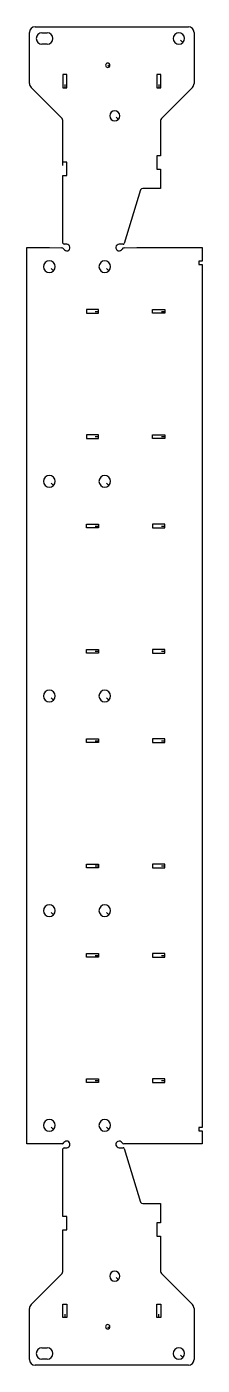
# Model space of a CAD drawing. Extents: x 847 to 1004, y 87 to 1282.
import ezdxf

# ---------------------------------------------------------------- set-up
doc = ezdxf.new("R2010")
doc.units = 0

msp = doc.modelspace()

# ---------------------------------------------------------------- linework, layer by layer
for p, q in [((854.9, 1281.75), (991.9, 1281.75)), ((849.84, 1231.22), (849.84, 1276.69)), ((861.05, 1276.38), (865.75, 1276.38)), ((984.96, 1269.81), (987.04, 1267.73)), ((996.96, 1276.69), (996.96, 1231.22)), ((865.75, 1266.2), (861.05, 1266.2)), ((919.94, 1247.48), (921.31, 1246.11)), ((883.29, 1239.09), (879.71, 1239.09)), ((879.71, 1239.09), (879.71, 1227.21)), ((883.29, 1227.21), (883.29, 1239.09)), ((967.19, 1239.09), (963.56, 1239.09)), ((963.56, 1239.09), (963.56, 1227.21)), ((967.19, 1227.21), (967.19, 1239.09)), ((878.39, 1200.57), (851.32, 1227.64)), ((879.71, 1227.21), (881.5, 1227.21)), ((881.56, 1230.15), (881.56, 1227.21)), ((881.56, 1227.21), (883.29, 1227.21)), ((963.56, 1227.21), (965.37, 1227.21)), ((965.43, 1230.15), (965.43, 1227.21)), ((965.43, 1227.21), (967.19, 1227.21)), ((995.48, 1227.64), (968.41, 1200.57)), ((879.84, 1161.05), (879.84, 1197.07)), ((927.26, 1201.17), (929.33, 1199.1)), ((966.96, 1197.07), (966.96, 1166.49)), ((879.84, 1158.05), (879.84, 1161.05)), ((883.29, 1160.99), (879.9, 1160.99)), ((883.29, 1149.11), (883.29, 1160.99)), ((966.96, 1166.49), (963.56, 1166.49)), ((963.56, 1166.49), (963.56, 1154.61)), ((879.84, 1088.65), (879.84, 1149.11)), ((879.84, 1149.11), (883.29, 1149.11)), ((963.56, 1154.61), (966.96, 1154.61)), ((966.96, 1154.61), (966.96, 1137.49)), ((949.21, 1136.11), (934.61, 1088.34)), ((966.96, 1137.49), (951.07, 1137.49)), ((883.15, 1087.59), (880.9, 1087.59)), ((933.59, 1087.59), (930.06, 1087.59)), ((847.44, 284.69), (847.44, 1084.71)), ((847.44, 1084.71), (867.9, 1084.71)), ((867.9, 1084.71), (878.69, 1084.52)), ((934.52, 1084.51), (945.75, 1084.71)), ((945.75, 1084.71), (1004.29, 1084.71)), ((1004.29, 1084.71), (1004.29, 1072.64)), ((869.28, 1066.1), (871.36, 1064.02)), ((918.83, 1066.1), (920.91, 1064.02)), ((1004.29, 1072.64), (1001.14, 1072.64)), ((1001.14, 1072.64), (1001.14, 1069.66)), ((1001.14, 1069.66), (1004.29, 1069.66)), ((1004.29, 1069.66), (1004.29, 299.24)), ((911.64, 1029.29), (900.76, 1029.29)), ((900.76, 1029.29), (900.76, 1026.01)), ((908.7, 1027.71), (911.64, 1027.71)), ((911.64, 1027.71), (911.64, 1029.29)), ((911.64, 1026.01), (911.64, 1027.65)), ((959.86, 1026.01), (959.86, 1029.29)), ((959.86, 1029.29), (970.74, 1029.29)), ((967.8, 1027.59), (970.74, 1027.59)), ((970.74, 1029.29), (970.74, 1027.65)), ((970.74, 1027.59), (970.74, 1026.01)), ((900.76, 1026.01), (911.64, 1026.01)), ((970.74, 1026.01), (959.86, 1026.01)), ((911.64, 917.69), (900.76, 917.69)), ((900.76, 917.69), (900.76, 914.41)), ((900.76, 914.41), (911.64, 914.41)), ((908.7, 916.11), (911.64, 916.11)), ((911.64, 916.11), (911.64, 917.69)), ((911.64, 914.41), (911.64, 916.05)), ((959.86, 914.41), (959.86, 917.69)), ((959.86, 917.69), (970.74, 917.69)), ((970.74, 914.41), (959.86, 914.41)), ((967.8, 915.99), (970.74, 915.99)), ((970.74, 917.69), (970.74, 916.05)), ((970.74, 915.99), (970.74, 914.41)), ((869.28, 874.5), (871.36, 872.42)), ((918.83, 874.5), (920.91, 872.42)), ((900.76, 834.41), (900.76, 837.69)), ((900.76, 837.69), (911.64, 837.69)), ((911.64, 837.69), (911.64, 836.05)), ((970.74, 837.69), (959.86, 837.69)), ((959.86, 837.69), (959.86, 834.41)), ((970.74, 836.11), (970.74, 837.69)), ((911.64, 834.41), (900.76, 834.41)), ((908.7, 835.99), (911.64, 835.99)), ((911.64, 835.99), (911.64, 834.41)), ((959.86, 834.41), (970.74, 834.41)), ((967.8, 836.11), (970.74, 836.11)), ((970.74, 834.41), (970.74, 836.05)), ((900.76, 722.81), (900.76, 726.09)), ((900.76, 726.09), (911.64, 726.09)), ((911.64, 722.81), (900.76, 722.81)), ((908.7, 724.39), (911.64, 724.39)), ((911.64, 726.09), (911.64, 724.45)), ((911.64, 724.39), (911.64, 722.81)), ((970.74, 726.09), (959.86, 726.09)), ((959.86, 726.09), (959.86, 722.81)), ((959.86, 722.81), (970.74, 722.81)), ((967.8, 724.51), (970.74, 724.51)), ((970.74, 724.51), (970.74, 726.09)), ((970.74, 722.81), (970.74, 724.45)), ((869.28, 682.9), (871.36, 680.82)), ((918.83, 682.9), (920.91, 680.82)), ((900.76, 642.81), (900.76, 646.09)), ((900.76, 646.09), (911.64, 646.09)), ((911.64, 646.09), (911.64, 644.45)), ((970.74, 646.09), (959.86, 646.09)), ((959.86, 646.09), (959.86, 642.81)), ((970.74, 644.51), (970.74, 646.09)), ((911.64, 642.81), (900.76, 642.81)), ((908.7, 644.39), (911.64, 644.39)), ((911.64, 644.39), (911.64, 642.81)), ((959.86, 642.81), (970.74, 642.81)), ((967.8, 644.51), (970.74, 644.51)), ((970.74, 642.81), (970.74, 644.45)), ((900.76, 531.21), (900.76, 534.49)), ((900.76, 534.49), (911.64, 534.49)), ((911.64, 531.21), (900.76, 531.21)), ((908.7, 532.79), (911.64, 532.79)), ((911.64, 534.49), (911.64, 532.85)), ((911.64, 532.79), (911.64, 531.21)), ((970.74, 534.49), (959.86, 534.49)), ((959.86, 534.49), (959.86, 531.21)), ((959.86, 531.21), (970.74, 531.21)), ((967.8, 532.91), (970.74, 532.91)), ((970.74, 532.91), (970.74, 534.49)), ((970.74, 531.21), (970.74, 532.85)), ((869.28, 491.3), (871.36, 489.22)), ((918.83, 491.3), (920.91, 489.22)), ((900.76, 451.21), (900.76, 454.49)), ((900.76, 454.49), (911.64, 454.49)), ((911.64, 454.49), (911.64, 452.85)), ((970.74, 454.49), (959.86, 454.49)), ((959.86, 454.49), (959.86, 451.21)), ((970.74, 452.91), (970.74, 454.49)), ((911.64, 451.21), (900.76, 451.21)), ((908.7, 452.79), (911.64, 452.79)), ((911.64, 452.79), (911.64, 451.21)), ((959.86, 451.21), (970.74, 451.21)), ((967.8, 452.91), (970.74, 452.91)), ((970.74, 451.21), (970.74, 452.85)), ((900.76, 339.61), (900.76, 342.89)), ((900.76, 342.89), (911.64, 342.89)), ((911.64, 339.61), (900.76, 339.61)), ((908.7, 341.19), (911.64, 341.19)), ((911.64, 342.89), (911.64, 341.25)), ((911.64, 341.19), (911.64, 339.61)), ((970.74, 342.89), (959.86, 342.89)), ((959.86, 342.89), (959.86, 339.61)), ((959.86, 339.61), (970.74, 339.61)), ((967.8, 341.31), (970.74, 341.31)), ((970.74, 341.31), (970.74, 342.89)), ((970.74, 339.61), (970.74, 341.25)), ((869.28, 299.7), (871.36, 297.62)), ((918.83, 299.7), (920.91, 297.62)), ((1004.29, 299.24), (1001.14, 299.24)), ((1001.14, 299.24), (1001.14, 296.26)), ((1001.14, 296.26), (1004.29, 296.26)), ((1004.29, 296.26), (1004.29, 284.69)), ((867.9, 284.69), (847.44, 284.69)), ((878.97, 284.88), (867.9, 284.69)), ((879.84, 219.79), (879.84, 280.25)), ((880.9, 281.31), (883.15, 281.31)), ((930.06, 281.31), (933.59, 281.31)), ((945.75, 284.69), (934.23, 284.88)), ((934.61, 280.56), (949.21, 232.78)), ((1004.29, 284.69), (945.75, 284.69)), ((951.07, 231.41), (966.96, 231.41)), ((966.96, 231.41), (966.96, 214.29)), ((883.29, 219.79), (879.84, 219.79)), ((883.29, 207.91), (883.29, 219.79)), ((879.84, 171.82), (879.84, 207.91)), ((879.84, 207.91), (883.29, 207.91)), ((966.96, 214.29), (963.56, 214.29)), ((963.56, 214.29), (963.56, 202.41)), ((963.56, 202.41), (966.96, 202.41)), ((966.96, 202.41), (966.96, 171.82)), ((851.32, 141.25), (878.39, 168.32)), ((968.41, 168.32), (995.48, 141.25)), ((927.26, 165.57), (929.33, 163.5)), ((849.84, 92.2), (849.84, 137.67)), ((879.71, 129.81), (879.71, 141.69)), ((879.71, 141.69), (883.29, 141.69)), ((881.44, 132.75), (881.44, 129.81)), ((883.29, 141.69), (883.29, 129.81)), ((963.56, 129.81), (963.56, 141.69)), ((963.56, 141.69), (967.19, 141.69)), ((965.31, 132.75), (965.31, 129.81)), ((967.19, 141.69), (967.19, 129.81)), ((996.96, 137.67), (996.96, 92.2)), ((881.44, 129.81), (879.71, 129.81)), ((883.29, 129.81), (881.5, 129.81)), ((919.94, 121.49), (921.31, 120.12)), ((965.31, 129.81), (963.56, 129.81)), ((967.19, 129.81), (965.37, 129.81)), ((861.05, 102.69), (865.75, 102.69)), ((984.96, 96.12), (987.04, 94.04)), ((991.9, 87.14), (854.9, 87.14)), ((865.75, 92.51), (861.05, 92.51))]:
    msp.add_line(p, q)
for centre, radius, start, end in [((854.9, 1276.69), 5.06, 90, 180), ((991.9, 1276.69), 5.06, 0, 90), ((861.05, 1271.29), 5.09, 90, 270), ((865.75, 1271.29), 5.09, 360, 90), ((865.75, 1271.29), 5.09, 270, 0), ((983.4, 1271.29), 5.09, 315.63659, 315), ((919.9, 1247.44), 1.94, 316.67239, 315), ((854.9, 1231.22), 5.06, 180, 225), ((991.9, 1231.22), 5.06, 315, 0), ((926.1, 1202.25), 4.51, 315.71841, 314.91033), ((874.9, 1197.07), 4.94, 0, 45.08197), ((971.9, 1197.07), 4.94, 134.91803, 180), ((951.07, 1135.55), 1.94, 90, 163.24425), ((880.9, 1088.65), 1.06, 180, 270), ((883.15, 1084.65), 2.94, 206.04182, 90), ((930.06, 1084.65), 2.94, 90, 333.95818), ((933.59, 1088.65), 1.07, 270, 343.09484), ((878.65, 1082.46), 2.06, 25.82099, 88.8876), ((934.55, 1082.45), 2.06, 90.83435, 153.8078), ((867.65, 1067.65), 5.19, 315.62445, 315), ((917.2, 1067.65), 5.19, 315.62445, 315), ((867.65, 876.05), 5.19, 315.62445, 315), ((917.2, 876.05), 5.19, 315.62445, 315), ((867.65, 684.45), 5.19, 315.62445, 315), ((917.2, 684.45), 5.19, 315.62445, 315), ((867.65, 492.85), 5.19, 315.62445, 315), ((917.2, 492.85), 5.19, 315.62445, 315), ((867.65, 301.25), 5.19, 315.62445, 315), ((917.2, 301.25), 5.19, 315.62445, 315), ((883.15, 284.25), 2.94, 270, 147.49892), ((930.06, 284.25), 2.93, 32.60608, 270), ((878.94, 286.94), 2.06, 270.83435, 327.31502), ((880.9, 280.25), 1.06, 90, 180), ((934.27, 286.94), 2.06, 212.53507, 268.8876), ((933.59, 280.25), 1.06, 16.90516, 90), ((951.07, 233.35), 1.95, 197.03777, 270), ((874.9, 171.82), 4.94, 314.91803, 0), ((926.1, 166.65), 4.51, 315.71841, 314.91033), ((971.9, 171.82), 4.94, 180, 225.08197), ((854.9, 137.67), 5.06, 135, 180), ((991.9, 137.67), 5.06, 0, 45), ((919.9, 121.45), 1.94, 316.67239, 315), ((861.05, 97.6), 5.09, 90, 270), ((865.75, 97.6), 5.09, 0, 90), ((865.75, 97.6), 5.09, 270, 0), ((983.4, 97.6), 5.09, 315.63659, 315), ((854.9, 92.2), 5.06, 180, 270), ((991.9, 92.2), 5.06, 270, 0)]:
    msp.add_arc(centre, radius, start, end)

doc.saveas('drawing.dxf')
